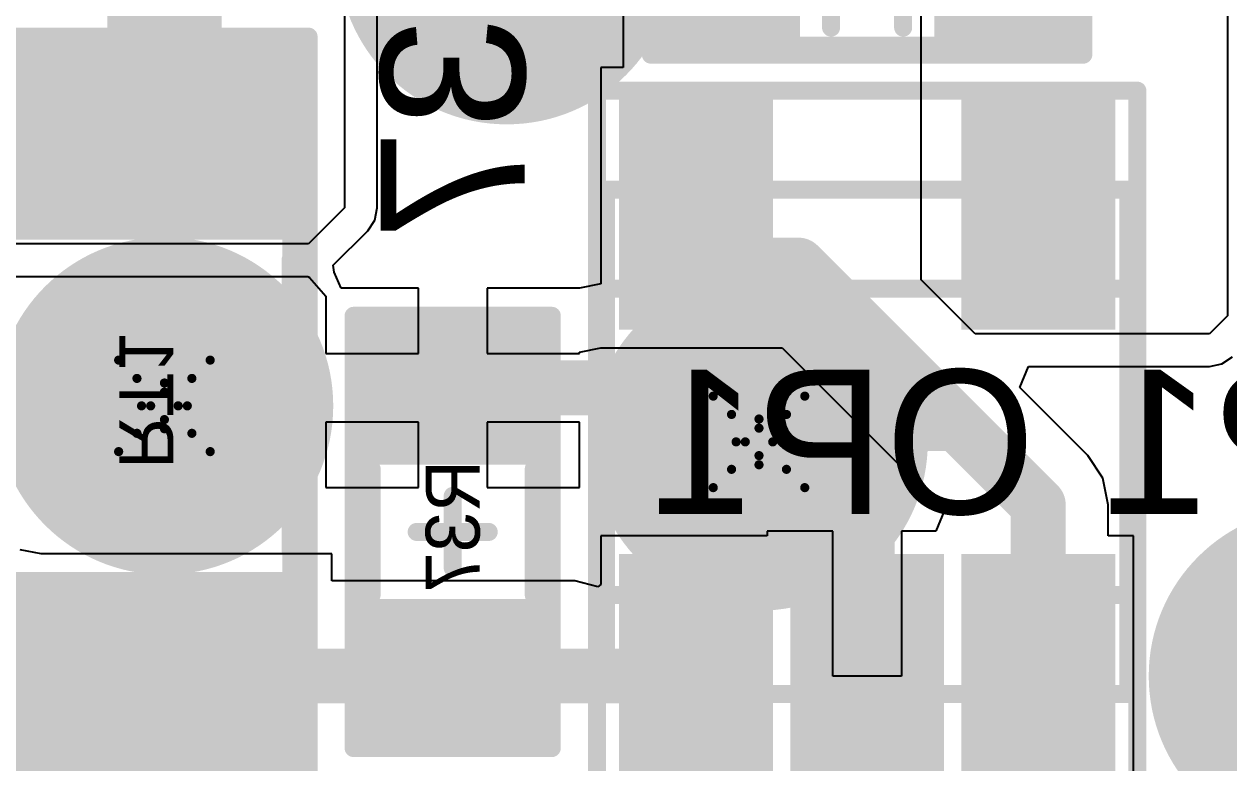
# Model space of a CAD drawing. Header units: millimetres. Extents: x -0.2 to 11.1, y -5.4 to 4.7.
# Drawn here: x 2.7804 to 3.0436, y 0.1542 to 0.3157 of the extents above; entities that cross this region are included whole.
import ezdxf

# ---------------------------------------------------------------- set-up
doc = ezdxf.new("R2010")
doc.units = ezdxf.units.MM
doc.header["$MEASUREMENT"] = 0
for name, color, linetype in [('BottomLayer', 5, 'Continuous'), ('BottomOverlay', 54, 'Continuous'), ('BottomPaste', 16, 'Continuous'), ('BottomSolder', 6, 'Continuous'), ('DrillDrawing', 1, 'Continuous'), ('InternalPlane1', 76, 'Continuous'), ('InternalPlane2', 16, 'Continuous'), ('Mechanical2', 216, 'Continuous'), ('Mechanical4', 56, 'Continuous'), ('Mechanical6', 56, 'Continuous'), ('TopLayer', 1, 'Continuous'), ('ViaHoleLayer', 16, 'Continuous')]:
    doc.layers.add(name, color=color, linetype=linetype)
doc.styles.add('Arial', font='arial.ttf', dxfattribs={"height": 0.2})

# ---------------------------------------------------------------- blocks, each defined once
blk = doc.blocks.new('R1206_B_16')
at = {"layer": 'BottomLayer'}
for points in [[(-0.04133855, 0.03149605), (-0.04133855, -0.03149605), (-0.07677165, -0.03149605), (-0.07677165, 0.03149605)], [(0.07677165, 0.03149605), (0.07677165, -0.03149605), (0.04133855, -0.03149605), (0.04133855, 0.03149605)]]:
    blk.add_hatch(color=5, dxfattribs=at).paths.add_polyline_path(points)
at = {"layer": 'BottomPaste'}
for points in [[(-0.03633855, 0.03649605), (-0.03633855, -0.03649605), (-0.08177165, -0.03649605), (-0.08177165, 0.03649605)], [(0.08177165, 0.03649605), (0.08177165, -0.03649605), (0.03633855, -0.03649605), (0.03633855, 0.03649605)]]:
    blk.add_hatch(color=16, dxfattribs=at).paths.add_polyline_path(points)
at = {"layer": 'BottomSolder'}
for points in [[(-0.03937005, 0.03346455), (-0.03937005, -0.03346455), (-0.07874015, -0.03346455), (-0.07874015, 0.03346455)], [(0.07874015, 0.03346455), (0.07874015, -0.03346455), (0.03937005, -0.03346455), (0.03937005, 0.03346455)]]:
    blk.add_hatch(color=6, dxfattribs=at).paths.add_polyline_path(points)
at = {"layer": 'BottomOverlay', "const_width": 0.003937}
for points in [[(-0.0314961, 0.0314961), (0.0318895, 0.0314961)], [(-0.0314961, -0.0314961), (0.0318895, -0.0314961)]]:
    blk.add_lwpolyline(points, dxfattribs=at)
at = {"layer": 'BottomOverlay', "const_width": 0.0019685}
for points in [[(-0.0324803, 0.0314961, 1), (-0.0305119, 0.0314961, 1)], [(0.0309053, 0.0314961, 1), (0.0328737, 0.0314961, 1)], [(-0.0324803, -0.0314961, 1), (-0.0305119, -0.0314961, 1)], [(0.0309053, -0.0314961, 1), (0.0328737, -0.0314961, 1)]]:
    blk.add_lwpolyline(points, format="xyb", close=True, dxfattribs=at)
at = {"layer": 'Mechanical2', "const_width": 0.003937}
for points in [[(-0.0629845, 0.0316854), (-0.0629845, -0.0317002)], [(-0.0629845, 0.0316854), (0.0629995, 0.0316854)], [(0.0629995, 0.0316854), (0.0629995, -0.0317002)], [(-0.0629845, -0.0317002), (0.0629995, -0.0317002)]]:
    blk.add_lwpolyline(points, dxfattribs=at)
at = {"layer": 'Mechanical2', "const_width": 0.0019685}
for points in [[(-0.0639687, 0.0316854, 1), (-0.0620003, 0.0316854, 1)], [(-0.0639687, 0.0316854, 1), (-0.0620003, 0.0316854, 1)], [(0.0620153, 0.0316854, 1), (0.0639837, 0.0316854, 1)], [(0.0620153, 0.0316854, 1), (0.0639837, 0.0316854, 1)], [(-0.0639687, -0.0317002, 1), (-0.0620003, -0.0317002, 1)], [(-0.0639687, -0.0317002, 1), (-0.0620003, -0.0317002, 1)], [(0.0620153, -0.0317002, 1), (0.0639837, -0.0317002, 1)], [(0.0620153, -0.0317002, 1), (0.0639837, -0.0317002, 1)]]:
    blk.add_lwpolyline(points, format="xyb", close=True, dxfattribs=at)
at = {"layer": 'Mechanical4', "const_width": 0.003937}
for points in [[(-0.0807087, 0.0354331), (0.0807087, 0.0354331)], [(-0.0807087, 0.0354331), (-0.0807087, -0.0354331)], [(0.0807087, 0.0354331), (0.0807087, -0.0354331)], [(0, 0.019685), (0, -0.019685)], [(-0.019685, 0), (0.019685, 0)], [(-0.0807087, -0.0354331), (0.0807087, -0.0354331)]]:
    blk.add_lwpolyline(points, dxfattribs=at)
at = {"layer": 'Mechanical4', "const_width": 0.0019685}
for points in [[(-0.0816929, 0.0354331, 1), (-0.0797245, 0.0354331, 1)], [(-0.0816929, 0.0354331, 1), (-0.0797245, 0.0354331, 1)], [(0.0797245, 0.0354331, 1), (0.0816929, 0.0354331, 1)], [(0.0797245, 0.0354331, 1), (0.0816929, 0.0354331, 1)], [(-0.0009842, 0.019685, 1), (0.0009842, 0.019685, 1)], [(-0.0206692, 0, 1), (-0.0187008, 0, 1)], [(0.0187008, 0, 1), (0.0206692, 0, 1)], [(-0.0009842, -0.019685, 1), (0.0009842, -0.019685, 1)], [(-0.0816929, -0.0354331, 1), (-0.0797245, -0.0354331, 1)], [(-0.0816929, -0.0354331, 1), (-0.0797245, -0.0354331, 1)], [(0.0797245, -0.0354331, 1), (0.0816929, -0.0354331, 1)], [(0.0797245, -0.0354331, 1), (0.0816929, -0.0354331, 1)]]:
    blk.add_lwpolyline(points, format="xyb", close=True, dxfattribs=at)
at = {"layer": 'Mechanical6', "const_width": 0.003937}
for points in [[(-0.0807087, 0.0354331), (-0.0807087, -0.0354331)], [(-0.0807087, 0.0354331), (0.0807087, 0.0354331)], [(0.0807087, 0.0354331), (0.0807087, -0.0354331)], [(-0.0807087, -0.0354331), (0.0807087, -0.0354331)]]:
    blk.add_lwpolyline(points, dxfattribs=at)
at = {"layer": 'Mechanical6', "const_width": 0.0019685}
for points in [[(-0.0816929, 0.0354331, 1), (-0.0797245, 0.0354331, 1)], [(-0.0816929, 0.0354331, 1), (-0.0797245, 0.0354331, 1)], [(0.0797245, 0.0354331, 1), (0.0816929, 0.0354331, 1)], [(0.0797245, 0.0354331, 1), (0.0816929, 0.0354331, 1)], [(-0.0816929, -0.0354331, 1), (-0.0797245, -0.0354331, 1)], [(-0.0816929, -0.0354331, 1), (-0.0797245, -0.0354331, 1)], [(0.0797245, -0.0354331, 1), (0.0816929, -0.0354331, 1)], [(0.0797245, -0.0354331, 1), (0.0816929, -0.0354331, 1)]]:
    blk.add_lwpolyline(points, format="xyb", close=True, dxfattribs=at)
at = {"layer": 'Mechanical6', "text_generation_flag": 2}
blk.add_text('RT1', height=0.011811, rotation=180, dxfattribs=at).set_placement((-0.0137749, 0.0059037))
blk = doc.blocks.new('R0603_B_19')
at = {"layer": 'BottomLayer'}
for points in [[(-0.0196889, -0.01771655), (-0.0433109, -0.01771655), (-0.0433109, 0.01771655), (-0.0196889, 0.01771655)], [(0.0196891, 0.01771655), (0.0433111, 0.01771655), (0.0433111, -0.01771655), (0.0196891, -0.01771655)]]:
    blk.add_hatch(color=5, dxfattribs=at).paths.add_polyline_path(points)
at = {"layer": 'BottomPaste'}
for points in [[(-0.0146889, -0.02271655), (-0.0483109, -0.02271655), (-0.0483109, 0.02271655), (-0.0146889, 0.02271655)], [(0.0146891, 0.02271655), (0.0483111, 0.02271655), (0.0483111, -0.02271655), (0.0146891, -0.02271655)]]:
    blk.add_hatch(color=16, dxfattribs=at).paths.add_polyline_path(points)
at = {"layer": 'BottomSolder'}
for points in [[(-0.0177204, -0.01968505), (-0.0452794, -0.01968505), (-0.0452794, 0.01968505), (-0.0177204, 0.01968505)], [(0.0177206, 0.01968505), (0.0452796, 0.01968505), (0.0452796, -0.01968505), (0.0177206, -0.01968505)]]:
    blk.add_hatch(color=6, dxfattribs=at).paths.add_polyline_path(points)
at = {"layer": 'BottomOverlay', "const_width": 0.003937}
for points in [[(0.0137795, 0.0177165), (-0.0137795, 0.0177165)], [(0.0137795, -0.0177165), (-0.0137795, -0.0177165)]]:
    blk.add_lwpolyline(points, dxfattribs=at)
at = {"layer": 'BottomOverlay', "const_width": 0.0019685}
for points in [[(-0.0147637, 0.0177165, 1), (-0.0127953, 0.0177165, 1)], [(0.0127953, 0.0177165, 1), (0.0147637, 0.0177165, 1)], [(-0.0147637, -0.0177165, 1), (-0.0127953, -0.0177165, 1)], [(0.0127953, -0.0177165, 1), (0.0147637, -0.0177165, 1)]]:
    blk.add_lwpolyline(points, format="xyb", close=True, dxfattribs=at)
at = {"layer": 'Mechanical2', "const_width": 0.003937}
for points in [[(0.0389172, 0.019685), (-0.0389172, 0.019685)], [(-0.0389172, -0.0188754), (-0.0389172, 0.019685)], [(0.0389172, -0.0188754), (0.0389172, 0.019685)], [(0.0389172, -0.0188754), (-0.0389172, -0.0188754)]]:
    blk.add_lwpolyline(points, dxfattribs=at)
at = {"layer": 'Mechanical2', "const_width": 0.0019685}
for points in [[(-0.0399014, 0.019685, 1), (-0.037933, 0.019685, 1)], [(-0.0399014, 0.019685, 1), (-0.037933, 0.019685, 1)], [(0.037933, 0.019685, 1), (0.0399014, 0.019685, 1)], [(0.037933, 0.019685, 1), (0.0399014, 0.019685, 1)], [(-0.0399014, -0.0188754, 1), (-0.037933, -0.0188754, 1)], [(-0.0399014, -0.0188754, 1), (-0.037933, -0.0188754, 1)], [(0.037933, -0.0188754, 1), (0.0399014, -0.0188754, 1)], [(0.037933, -0.0188754, 1), (0.0399014, -0.0188754, 1)]]:
    blk.add_lwpolyline(points, format="xyb", close=True, dxfattribs=at)
at = {"layer": 'Mechanical4', "const_width": 0.003937}
for points in [[(-0.0472441, -0.0216535), (-0.0472441, 0.0216535)], [(0.0472441, 0.0216535), (-0.0472441, 0.0216535)], [(0.0472441, -0.0216535), (0.0472441, 0.0216535)], [(0, -0.007874), (0, 0.007874)], [(0.007874, 0), (-0.007874, 0)], [(0.0472441, -0.0216535), (-0.0472441, -0.0216535)]]:
    blk.add_lwpolyline(points, dxfattribs=at)
at = {"layer": 'Mechanical4', "const_width": 0.0019685}
for points in [[(-0.0482283, 0.0216535, 1), (-0.0462599, 0.0216535, 1)], [(-0.0482283, 0.0216535, 1), (-0.0462599, 0.0216535, 1)], [(0.0462599, 0.0216535, 1), (0.0482283, 0.0216535, 1)], [(0.0462599, 0.0216535, 1), (0.0482283, 0.0216535, 1)], [(-0.0009842, 0.007874, 1), (0.0009842, 0.007874, 1)], [(-0.0088582, 0, 1), (-0.0068898, 0, 1)], [(0.0068898, 0, 1), (0.0088582, 0, 1)], [(-0.0009842, -0.007874, 1), (0.0009842, -0.007874, 1)], [(-0.0482283, -0.0216535, 1), (-0.0462599, -0.0216535, 1)], [(-0.0482283, -0.0216535, 1), (-0.0462599, -0.0216535, 1)], [(0.0462599, -0.0216535, 1), (0.0482283, -0.0216535, 1)], [(0.0462599, -0.0216535, 1), (0.0482283, -0.0216535, 1)]]:
    blk.add_lwpolyline(points, format="xyb", close=True, dxfattribs=at)
at = {"layer": 'Mechanical6', "const_width": 0.003937}
for points in [[(-0.0472441, -0.0216535), (-0.0472441, 0.0216535)], [(0.0472441, 0.0216535), (-0.0472441, 0.0216535)], [(0.0472441, -0.0216535), (0.0472441, 0.0216535)], [(0.0472441, -0.0216535), (-0.0472441, -0.0216535)]]:
    blk.add_lwpolyline(points, dxfattribs=at)
at = {"layer": 'Mechanical6', "const_width": 0.0019685}
for points in [[(-0.0482283, 0.0216535, 1), (-0.0462599, 0.0216535, 1)], [(-0.0482283, 0.0216535, 1), (-0.0462599, 0.0216535, 1)], [(0.0462599, 0.0216535, 1), (0.0482283, 0.0216535, 1)], [(0.0462599, 0.0216535, 1), (0.0482283, 0.0216535, 1)], [(-0.0482283, -0.0216535, 1), (-0.0462599, -0.0216535, 1)], [(-0.0482283, -0.0216535, 1), (-0.0462599, -0.0216535, 1)], [(0.0462599, -0.0216535, 1), (0.0482283, -0.0216535, 1)], [(0.0462599, -0.0216535, 1), (0.0482283, -0.0216535, 1)]]:
    blk.add_lwpolyline(points, format="xyb", close=True, dxfattribs=at)
at = {"layer": 'Mechanical6', "text_generation_flag": 2}
blk.add_text('R37', height=0.011811, rotation=-180, dxfattribs=at).set_placement((-0.0157429, 0.0059033))
blk = doc.blocks.new('SOT23_5_B_61')
at = {"layer": 'BottomLayer'}
for points in [[(-0.0492125, 0.07283465), (-0.0255905, 0.07283465), (-0.0255905, 0.02952755), (-0.0492125, 0.02952755)], [(-0.0118109, 0.07283465), (0.0118111, 0.07283465), (0.0118111, 0.02952755), (-0.0118109, 0.02952755)], [(0.0255906, 0.07283465), (0.0492126, 0.07283465), (0.0492126, 0.02952755), (0.0255906, 0.02952755)], [(-0.0492125, -0.02952755), (-0.0255905, -0.02952755), (-0.0255905, -0.07283465), (-0.0492125, -0.07283465)], [(0.0255906, -0.02952755), (0.0492126, -0.02952755), (0.0492126, -0.07283465), (0.0255906, -0.07283465)]]:
    blk.add_hatch(color=5, dxfattribs=at).paths.add_polyline_path(points)
at = {"layer": 'BottomPaste'}
for points in [[(-0.0542125, 0.07783465), (-0.0205905, 0.07783465), (-0.0205905, 0.02452755), (-0.0542125, 0.02452755)], [(-0.0168109, 0.07783465), (0.0168111, 0.07783465), (0.0168111, 0.02452755), (-0.0168109, 0.02452755)], [(0.0205906, 0.07783465), (0.0542126, 0.07783465), (0.0542126, 0.02452755), (0.0205906, 0.02452755)], [(-0.0542125, -0.02452755), (-0.0205905, -0.02452755), (-0.0205905, -0.07783465), (-0.0542125, -0.07783465)], [(0.0205906, -0.02452755), (0.0542126, -0.02452755), (0.0542126, -0.07783465), (0.0205906, -0.07783465)]]:
    blk.add_hatch(color=16, dxfattribs=at).paths.add_polyline_path(points)
at = {"layer": 'BottomSolder'}
for points in [[(-0.051181, 0.07480315), (-0.023622, 0.07480315), (-0.023622, 0.02755905), (-0.051181, 0.02755905)], [(-0.0137794, 0.07480315), (0.0137796, 0.07480315), (0.0137796, 0.02755905), (-0.0137794, 0.02755905)], [(0.0236221, 0.07480315), (0.0511811, 0.07480315), (0.0511811, 0.02755905), (0.0236221, 0.02755905)], [(-0.051181, -0.02755905), (-0.023622, -0.02755905), (-0.023622, -0.07480315), (-0.051181, -0.07480315)], [(0.0236221, -0.02755905), (0.0511811, -0.02755905), (0.0511811, -0.07480315), (0.0236221, -0.07480315)]]:
    blk.add_hatch(color=6, dxfattribs=at).paths.add_polyline_path(points)
at = {"layer": 'BottomOverlay', "const_width": 0.003937}
for points in [[(-0.0590551, 0.0334646), (-0.0590551, -0.0334646)], [(-0.0531496, 0.0334646), (-0.0590551, 0.0334646)], [(0.0590551, 0.0334646), (0.0531496, 0.0334646)], [(0.0590551, 0.0334646), (0.0590551, -0.0334646)], [(-0.0531496, -0.0334646), (-0.0590551, -0.0334646)], [(0.0216535, -0.0334646), (-0.0216535, -0.0334646)], [(0.0590551, -0.0334646), (0.0531496, -0.0334646)]]:
    blk.add_lwpolyline(points, dxfattribs=at)
at = {"layer": 'BottomOverlay', "const_width": 0.0019685}
for points in [[(-0.0600393, 0.0334646, 1), (-0.0580709, 0.0334646, 1)], [(-0.0600393, 0.0334646, 1), (-0.0580709, 0.0334646, 1)], [(-0.0541338, 0.0334646, 1), (-0.0521654, 0.0334646, 1)], [(0.0521654, 0.0334646, 1), (0.0541338, 0.0334646, 1)], [(0.0580709, 0.0334646, 1), (0.0600393, 0.0334646, 1)], [(0.0580709, 0.0334646, 1), (0.0600393, 0.0334646, 1)], [(-0.0600393, -0.0334646, 1), (-0.0580709, -0.0334646, 1)], [(-0.0600393, -0.0334646, 1), (-0.0580709, -0.0334646, 1)], [(-0.0541338, -0.0334646, 1), (-0.0521654, -0.0334646, 1)], [(-0.0226377, -0.0334646, 1), (-0.0206693, -0.0334646, 1)], [(0.0206693, -0.0334646, 1), (0.0226377, -0.0334646, 1)], [(0.0521654, -0.0334646, 1), (0.0541338, -0.0334646, 1)], [(0.0580709, -0.0334646, 1), (0.0600393, -0.0334646, 1)], [(0.0580709, -0.0334646, 1), (0.0600393, -0.0334646, 1)]]:
    blk.add_lwpolyline(points, format="xyb", close=True, dxfattribs=at)
at = {"layer": 'Mechanical2', "const_width": 0.003937}
for points in [[(0.0570866, 0.0551181), (-0.0570866, 0.0551181)], [(-0.0570866, 0.0551181), (-0.0570866, -0.0551181)], [(0.0570866, 0.0551181), (0.0570866, -0.0551181)], [(0.0570866, -0.0551181), (-0.0570866, -0.0551181)]]:
    blk.add_lwpolyline(points, dxfattribs=at)
at = {"layer": 'Mechanical2', "const_width": 0.0019685}
for points in [[(-0.0580708, 0.0551181, 1), (-0.0561024, 0.0551181, 1)], [(-0.0580708, 0.0551181, 1), (-0.0561024, 0.0551181, 1)], [(0.0561024, 0.0551181, 1), (0.0580708, 0.0551181, 1)], [(0.0561024, 0.0551181, 1), (0.0580708, 0.0551181, 1)], [(-0.0580708, -0.0551181, 1), (-0.0561024, -0.0551181, 1)], [(-0.0580708, -0.0551181, 1), (-0.0561024, -0.0551181, 1)], [(0.0561024, -0.0551181, 1), (0.0580708, -0.0551181, 1)], [(0.0561024, -0.0551181, 1), (0.0580708, -0.0551181, 1)]]:
    blk.add_lwpolyline(points, format="xyb", close=True, dxfattribs=at)
at = {"layer": 'Mechanical4', "const_width": 0.003937}
for points in [[(-0.0590551, 0.0767717), (-0.0590551, -0.0767717)], [(0.0590551, 0.0767717), (-0.0590551, 0.0767717)], [(0.0590551, 0.0767717), (0.0590551, -0.0767717)], [(0, 0.019685), (0, -0.019685)], [(0.019685, 0), (-0.019685, 0)], [(0.0590551, -0.0767717), (-0.0590551, -0.0767717)]]:
    blk.add_lwpolyline(points, dxfattribs=at)
at = {"layer": 'Mechanical4', "const_width": 0.0019685}
for points in [[(-0.0600393, 0.0767717, 1), (-0.0580709, 0.0767717, 1)], [(-0.0600393, 0.0767717, 1), (-0.0580709, 0.0767717, 1)], [(0.0580709, 0.0767717, 1), (0.0600393, 0.0767717, 1)], [(0.0580709, 0.0767717, 1), (0.0600393, 0.0767717, 1)], [(-0.0009842, 0.019685, 1), (0.0009842, 0.019685, 1)], [(-0.0206692, 0, 1), (-0.0187008, 0, 1)], [(0.0187008, 0, 1), (0.0206692, 0, 1)], [(-0.0009842, -0.019685, 1), (0.0009842, -0.019685, 1)], [(-0.0600393, -0.0767717, 1), (-0.0580709, -0.0767717, 1)], [(-0.0600393, -0.0767717, 1), (-0.0580709, -0.0767717, 1)], [(0.0580709, -0.0767717, 1), (0.0600393, -0.0767717, 1)], [(0.0580709, -0.0767717, 1), (0.0600393, -0.0767717, 1)]]:
    blk.add_lwpolyline(points, format="xyb", close=True, dxfattribs=at)
at = {"layer": 'Mechanical6', "const_width": 0.003937}
for points in [[(-0.0590551, 0.0767717), (-0.0590551, -0.0767717)], [(0.0590551, 0.0767717), (-0.0590551, 0.0767717)], [(0.0590551, 0.0767717), (0.0590551, -0.0767717)], [(0.0590551, -0.0767717), (-0.0590551, -0.0767717)]]:
    blk.add_lwpolyline(points, dxfattribs=at)
at = {"layer": 'Mechanical6', "const_width": 0.0019685}
for points in [[(-0.0600393, 0.0767717, 1), (-0.0580709, 0.0767717, 1)], [(-0.0600393, 0.0767717, 1), (-0.0580709, 0.0767717, 1)], [(0.0580709, 0.0767717, 1), (0.0600393, 0.0767717, 1)], [(0.0580709, 0.0767717, 1), (0.0600393, 0.0767717, 1)], [(-0.0600393, -0.0767717, 1), (-0.0580709, -0.0767717, 1)], [(-0.0600393, -0.0767717, 1), (-0.0580709, -0.0767717, 1)], [(0.0580709, -0.0767717, 1), (0.0600393, -0.0767717, 1)], [(0.0580709, -0.0767717, 1), (0.0600393, -0.0767717, 1)]]:
    blk.add_lwpolyline(points, format="xyb", close=True, dxfattribs=at)
at = {"layer": 'Mechanical6', "text_generation_flag": 2}
blk.add_text('OP1', height=0.0314961, rotation=180, dxfattribs=at).set_placement((-0.0367335, 0.0157429))
blk = doc.blocks.new('C0603_CER_B_86')
at = {"layer": 'BottomLayer'}
for points in [[(-0.0196889, -0.01771655), (-0.0433109, -0.01771655), (-0.0433109, 0.01771655), (-0.0196889, 0.01771655)], [(0.0196891, 0.01771655), (0.0433111, 0.01771655), (0.0433111, -0.01771655), (0.0196891, -0.01771655)]]:
    blk.add_hatch(color=5, dxfattribs=at).paths.add_polyline_path(points)
at = {"layer": 'BottomPaste'}
for points in [[(-0.0146889, -0.02271655), (-0.0483109, -0.02271655), (-0.0483109, 0.02271655), (-0.0146889, 0.02271655)], [(0.0146891, 0.02271655), (0.0483111, 0.02271655), (0.0483111, -0.02271655), (0.0146891, -0.02271655)]]:
    blk.add_hatch(color=16, dxfattribs=at).paths.add_polyline_path(points)
at = {"layer": 'BottomSolder'}
for points in [[(-0.0177204, -0.01968505), (-0.0452794, -0.01968505), (-0.0452794, 0.01968505), (-0.0177204, 0.01968505)], [(0.0177206, 0.01968505), (0.0452796, 0.01968505), (0.0452796, -0.01968505), (0.0177206, -0.01968505)]]:
    blk.add_hatch(color=6, dxfattribs=at).paths.add_polyline_path(points)
at = {"layer": 'BottomOverlay', "const_width": 0.003937}
for points in [[(-0.007874, 0.015748), (-0.007874, -0.015748)], [(0.007874, 0.015748), (0.007874, -0.015748)]]:
    blk.add_lwpolyline(points, dxfattribs=at)
at = {"layer": 'BottomOverlay', "const_width": 0.0019685}
for points in [[(-0.0088582, 0.015748, 1), (-0.0068898, 0.015748, 1)], [(0.0068898, 0.015748, 1), (0.0088582, 0.015748, 1)], [(-0.0088582, -0.015748, 1), (-0.0068898, -0.015748, 1)], [(0.0068898, -0.015748, 1), (0.0088582, -0.015748, 1)]]:
    blk.add_lwpolyline(points, format="xyb", close=True, dxfattribs=at)
at = {"layer": 'Mechanical2', "const_width": 0.003937}
for points in [[(0.0433071, 0.019685), (-0.0412416, 0.019685)], [(-0.0412416, 0.019685), (-0.0412416, -0.0188754)], [(0.0433071, 0.019685), (0.0433071, -0.0188754)], [(0.0433071, -0.0188754), (-0.0412416, -0.0188754)]]:
    blk.add_lwpolyline(points, dxfattribs=at)
at = {"layer": 'Mechanical2', "const_width": 0.0019685}
for points in [[(-0.0422258, 0.019685, 1), (-0.0402574, 0.019685, 1)], [(-0.0422258, 0.019685, 1), (-0.0402574, 0.019685, 1)], [(0.0423229, 0.019685, 1), (0.0442913, 0.019685, 1)], [(0.0423229, 0.019685, 1), (0.0442913, 0.019685, 1)], [(-0.0422258, -0.0188754, 1), (-0.0402574, -0.0188754, 1)], [(-0.0422258, -0.0188754, 1), (-0.0402574, -0.0188754, 1)], [(0.0423229, -0.0188754, 1), (0.0442913, -0.0188754, 1)], [(0.0423229, -0.0188754, 1), (0.0442913, -0.0188754, 1)]]:
    blk.add_lwpolyline(points, format="xyb", close=True, dxfattribs=at)
at = {"layer": 'Mechanical4', "const_width": 0.003937}
for points in [[(-0.0472441, 0.0216535), (-0.0472441, -0.0216535)], [(0.0472441, 0.0216535), (-0.0472441, 0.0216535)], [(0.0472441, 0.0216535), (0.0472441, -0.0216535)], [(0, 0.007874), (0, -0.007874)], [(0.007874, 0), (-0.007874, 0)], [(0.0472441, -0.0216535), (-0.0472441, -0.0216535)]]:
    blk.add_lwpolyline(points, dxfattribs=at)
at = {"layer": 'Mechanical4', "const_width": 0.0019685}
for points in [[(-0.0482283, 0.0216535, 1), (-0.0462599, 0.0216535, 1)], [(-0.0482283, 0.0216535, 1), (-0.0462599, 0.0216535, 1)], [(0.0462599, 0.0216535, 1), (0.0482283, 0.0216535, 1)], [(0.0462599, 0.0216535, 1), (0.0482283, 0.0216535, 1)], [(-0.0009842, 0.007874, 1), (0.0009842, 0.007874, 1)], [(-0.0088582, 0, 1), (-0.0068898, 0, 1)], [(0.0068898, 0, 1), (0.0088582, 0, 1)], [(-0.0009842, -0.007874, 1), (0.0009842, -0.007874, 1)], [(-0.0482283, -0.0216535, 1), (-0.0462599, -0.0216535, 1)], [(-0.0482283, -0.0216535, 1), (-0.0462599, -0.0216535, 1)], [(0.0462599, -0.0216535, 1), (0.0482283, -0.0216535, 1)], [(0.0462599, -0.0216535, 1), (0.0482283, -0.0216535, 1)]]:
    blk.add_lwpolyline(points, format="xyb", close=True, dxfattribs=at)
at = {"layer": 'Mechanical6', "const_width": 0.003937}
for points in [[(-0.0472441, 0.0216535), (-0.0472441, -0.0216535)], [(0.0472441, 0.0216535), (-0.0472441, 0.0216535)], [(0.0472441, 0.0216535), (0.0472441, -0.0216535)], [(0.0472441, -0.0216535), (-0.0472441, -0.0216535)]]:
    blk.add_lwpolyline(points, dxfattribs=at)
at = {"layer": 'Mechanical6', "const_width": 0.0019685}
for points in [[(-0.0482283, 0.0216535, 1), (-0.0462599, 0.0216535, 1)], [(-0.0482283, 0.0216535, 1), (-0.0462599, 0.0216535, 1)], [(0.0462599, 0.0216535, 1), (0.0482283, 0.0216535, 1)], [(0.0462599, 0.0216535, 1), (0.0482283, 0.0216535, 1)], [(-0.0482283, -0.0216535, 1), (-0.0462599, -0.0216535, 1)], [(-0.0482283, -0.0216535, 1), (-0.0462599, -0.0216535, 1)], [(0.0462599, -0.0216535, 1), (0.0482283, -0.0216535, 1)], [(0.0462599, -0.0216535, 1), (0.0482283, -0.0216535, 1)]]:
    blk.add_lwpolyline(points, format="xyb", close=True, dxfattribs=at)
at = {"layer": 'Mechanical6', "text_generation_flag": 2}
blk.add_text('C42', height=0.011811, rotation=180, dxfattribs=at).set_placement((-0.0157429, 0.0059035))

msp = doc.modelspace()

# ---------------------------------------------------------------- hatches: boundary and pattern name
at = {"layer": 'BottomLayer'}
h = msp.add_hatch(color=5, dxfattribs=at)
edge = h.paths.add_edge_path()
edge.add_arc((2.8110236, 0.2322835), 0.011811, 0, 360)
h = msp.add_hatch(color=5, dxfattribs=at)
edge = h.paths.add_edge_path()
edge.add_arc((2.9409449, 0.2244094), 0.011811, 0, 360)
at = {"layer": 'InternalPlane2'}
h = msp.add_hatch(color=16, dxfattribs=at)
edge = h.paths.add_edge_path()
edge.add_arc((2.8858268, 0.3307087), 0.0368897, 0, 360)
h = msp.add_hatch(color=16, dxfattribs=at)
edge = h.paths.add_edge_path()
edge.add_arc((2.8110236, 0.2322835), 0.0368897, 0, 360)
h = msp.add_hatch(color=16, dxfattribs=at)
edge = h.paths.add_edge_path()
edge.add_arc((2.9409449, 0.2244094), 0.0368897, 0, 360)
h = msp.add_hatch(color=16, dxfattribs=at)
edge = h.paths.add_edge_path()
edge.add_arc((3.0629921, 0.1732283), 0.0368897, 0, 360)
at = {"layer": 'TopLayer'}
h = msp.add_hatch(color=1, dxfattribs=at)
edge = h.paths.add_edge_path()
edge.add_arc((2.8110236, 0.2322835), 0.011811, 0, 360)
h = msp.add_hatch(color=1, dxfattribs=at)
edge = h.paths.add_edge_path()
edge.add_arc((2.9409449, 0.2244094), 0.011811, 0, 360)
at = {"layer": 'ViaHoleLayer'}
h = msp.add_hatch(color=16, dxfattribs=at)
edge = h.paths.add_edge_path()
edge.add_arc((2.8110236, 0.2322835), 0.0068897, 0, 360)
h = msp.add_hatch(color=16, dxfattribs=at)
edge = h.paths.add_edge_path()
edge.add_arc((2.9409449, 0.2244094), 0.0068897, 0, 360)

# ---------------------------------------------------------------- linework, layer by layer
at = {"layer": 'BottomLayer'}
for p, q in [((3.0433071, 0.3976378), (3.0433071, 0.2519685)), ((2.976378, 0.2598425), (2.976378, 0.3543306)), ((2.8503937, 0.3425196), (2.8503937, 0.2755904)), ((2.8575308, 0.2755904), (2.8575308, 0.3395633)), ((2.911256, 0.3232088), (2.911256, 0.3062441)), ((2.911256, 0.3062441), (2.9063545, 0.3062441)), ((2.9063545, 0.3062441), (2.9063545, 0.2589479)), ((2.8503937, 0.2755904), (2.8425197, 0.2677165)), ((2.8569875, 0.2728591), (2.8575308, 0.2755904)), ((2.8554404, 0.2705437), (2.8569875, 0.2728591)), ((2.8479321, 0.2630355), (2.8554404, 0.2705437)), ((2.8425197, 0.2677165), (2.7716535, 0.2677165)), ((2.848092, 0.2614898), (2.8479321, 0.2630355)), ((2.8496305, 0.2580355), (2.848092, 0.2614898)), ((2.7716536, 0.2605794), (2.8423531, 0.2605794)), ((2.8423531, 0.2605794), (2.8427361, 0.2603325)), ((2.8427361, 0.2603325), (2.8462994, 0.2562675)), ((2.866516, 0.2580355), (2.8496305, 0.2580355)), ((2.866516, 0.2437244), (2.866516, 0.2580355)), ((2.9013544, 0.2580355), (2.881516, 0.2580355)), ((2.881516, 0.2580355), (2.881516, 0.2437244)), ((2.9017324, 0.2580356), (2.9013544, 0.2580355)), ((2.9063545, 0.2589479), (2.9017324, 0.2580356)), ((2.988189, 0.2480315), (2.976378, 0.2598425)), ((2.8462994, 0.2562675), (2.8462994, 0.2437244)), ((3.0433071, 0.2519685), (3.0393701, 0.2480315)), ((3.0393701, 0.2480315), (2.988189, 0.2480315)), ((2.9017324, 0.2440247), (2.9063545, 0.244937)), ((2.9063545, 0.244937), (2.9067325, 0.2449371)), ((2.9067325, 0.2449371), (2.9460325, 0.2449371)), ((2.9460325, 0.2449371), (2.9814683, 0.2095013)), ((2.8462994, 0.2437244), (2.866516, 0.2437244)), ((2.881516, 0.2437244), (2.9017324, 0.2437244)), ((2.9017324, 0.2437244), (2.9017324, 0.2440247)), ((3.0421013, 0.2414377), (3.0444168, 0.2429848)), ((2.9979522, 0.236275), (2.9998657, 0.2408944)), ((2.9998657, 0.2408944), (3.0393701, 0.2408944)), ((3.0393701, 0.2408944), (3.0421013, 0.2414377)), ((3.012783, 0.2214442), (2.9979522, 0.236275)), ((2.866516, 0.2287244), (2.8462994, 0.2287244)), ((2.8462994, 0.2287244), (2.8462994, 0.2144135)), ((2.866516, 0.2144135), (2.866516, 0.2287244)), ((2.9017324, 0.2287244), (2.881516, 0.2287244)), ((2.881516, 0.2287244), (2.881516, 0.2144135)), ((2.9017324, 0.2144135), (2.9017324, 0.2287244)), ((3.0160983, 0.2164825), (3.012783, 0.2214442)), ((3.0172625, 0.2106298), (3.0160983, 0.2164825)), ((2.8462994, 0.2144135), (2.866516, 0.2144135)), ((2.881516, 0.2144135), (2.9017324, 0.2144135)), ((3.0172625, 0.2038819), (3.0172625, 0.2106298)), ((2.9814683, 0.2095013), (2.9795548, 0.2048819)), ((2.942756, 0.2038819), (2.9063545, 0.2038819)), ((2.9063545, 0.2038819), (2.9063545, 0.193253)), ((2.9570674, 0.2048819), (2.942756, 0.2048819)), ((2.942756, 0.2048819), (2.942756, 0.2038819)), ((2.9570674, 0.1732284), (2.9570674, 0.2048819)), ((2.9795548, 0.2048819), (2.9720674, 0.2048819)), ((2.9720674, 0.2048819), (2.9720674, 0.1732284)), ((3.0227796, 0.2038819), (3.0172625, 0.2038819)), ((3.0227796, 0.1447707), (3.0227796, 0.2038819)), ((2.7840697, 0.1999451), (2.7795277, 0.2007876)), ((2.8475828, 0.1999451), (2.7840697, 0.1999451)), ((2.8475828, 0.1940355), (2.8475828, 0.1999451)), ((2.9007323, 0.1940355), (2.8475828, 0.1940355)), ((2.9057324, 0.1927222), (2.9007323, 0.1940356)), ((2.9007323, 0.1940356), (2.9007323, 0.1940355)), ((2.9063545, 0.193253), (2.9057324, 0.1927222)), ((2.9720674, 0.1732284), (2.9570674, 0.1732284))]:
    msp.add_line(p, q, dxfattribs=at)
for points, const_width in [([(2.8110236, 0.2952756), (2.8110236, 0.5708661)], 0.025), ([(2.8070868, 0.2913388), (2.8110236, 0.2952756)], 0.025), ([(2.9271655, 0.2688626), (2.9271655, 0.2755906)], 0.012), ([(2.9271655, 0.2688626), (2.9329765, 0.2630516)], 0.012), ([(2.9329765, 0.2630516), (2.9495468, 0.2630516)], 0.012), ([(2.9495468, 0.2630516), (3.0019686, 0.2106298)], 0.012), ([(2.8740159, 0.2362245), (2.9332244, 0.2362245)], 0.012), ([(2.9332244, 0.2362245), (2.964567, 0.2048819)], 0.012), ([(3.0019686, 0.1240201), (3.0019686, 0.2106298)], 0.012), ([(2.964567, 0.1732284), (2.964567, 0.2048819)], 0.012), ([(2.8070868, 0.1732286), (2.8740118, 0.1732286)], 0.012), ([(2.8740159, 0.1732245), (2.9053506, 0.1732245)], 0.012), ([(2.9053506, 0.1732245), (2.9053545, 0.1732284)], 0.012), ([(2.9053545, 0.1732284), (2.9271655, 0.1732284)], 0.012)]:
    msp.add_lwpolyline(points, dxfattribs=dict(at, const_width=const_width))
for points, const_width in [([(2.8047736, 0.2952756, 1), (2.8172736, 0.2952756, 1)], 0.0125), ([(2.8047736, 0.2952756, 1), (2.8172736, 0.2952756, 1)], 0.0125), ([(2.8008368, 0.2913388, 1), (2.8133368, 0.2913388, 1)], 0.0125), ([(2.9241655, 0.2755906, 1), (2.9301655, 0.2755906, 1)], 0.006), ([(2.9241655, 0.2688626, 1), (2.9301655, 0.2688626, 1)], 0.006), ([(2.9241655, 0.2688626, 1), (2.9301655, 0.2688626, 1)], 0.006), ([(2.9299765, 0.2630516, 1), (2.9359765, 0.2630516, 1)], 0.006), ([(2.9299765, 0.2630516, 1), (2.9359765, 0.2630516, 1)], 0.006), ([(2.9465468, 0.2630516, 1), (2.9525468, 0.2630516, 1)], 0.006), ([(2.9465468, 0.2630516, 1), (2.9525468, 0.2630516, 1)], 0.006), ([(2.8710159, 0.2362245, 1), (2.8770159, 0.2362245, 1)], 0.006), ([(2.9302244, 0.2362245, 1), (2.9362244, 0.2362245, 1)], 0.006), ([(2.9302244, 0.2362245, 1), (2.9362244, 0.2362245, 1)], 0.006), ([(2.9989686, 0.2106298, 1), (3.0049686, 0.2106298, 1)], 0.006), ([(2.9989686, 0.2106298, 1), (3.0049686, 0.2106298, 1)], 0.006), ([(2.961567, 0.2048819, 1), (2.967567, 0.2048819, 1)], 0.006), ([(2.961567, 0.2048819, 1), (2.967567, 0.2048819, 1)], 0.006), ([(2.8040868, 0.1732286, 1), (2.8100868, 0.1732286, 1)], 0.006), ([(2.8710118, 0.1732286, 1), (2.8770118, 0.1732286, 1)], 0.006), ([(2.8710159, 0.1732245, 1), (2.8770159, 0.1732245, 1)], 0.006), ([(2.9023506, 0.1732245, 1), (2.9083506, 0.1732245, 1)], 0.006), ([(2.9023506, 0.1732245, 1), (2.9083506, 0.1732245, 1)], 0.006), ([(2.9023545, 0.1732284, 1), (2.9083545, 0.1732284, 1)], 0.006), ([(2.9023545, 0.1732284, 1), (2.9083545, 0.1732284, 1)], 0.006), ([(2.9241655, 0.1732284, 1), (2.9301655, 0.1732284, 1)], 0.006), ([(2.961567, 0.1732284, 1), (2.967567, 0.1732284, 1)], 0.006)]:
    msp.add_lwpolyline(points, format="xyb", close=True, dxfattribs=dict(at, const_width=const_width))
at = {"layer": 'DrillDrawing', "const_width": 0.002}
for points in [[(2.8010236, 0.2422835), (2.8110236, 0.2372835)], [(2.8010236, 0.2422835), (2.8060236, 0.2322835)], [(2.8110236, 0.2372835), (2.8210236, 0.2422835)], [(2.8160236, 0.2322835), (2.8210236, 0.2422835)], [(2.8050236, 0.2382835), (2.8110236, 0.2352835)], [(2.8050236, 0.2382835), (2.8080236, 0.2322835)], [(2.8110236, 0.2352835), (2.8170236, 0.2382835)], [(2.8140236, 0.2322835), (2.8170236, 0.2382835)], [(2.9309449, 0.2344094), (2.9409449, 0.2294094)], [(2.9309449, 0.2344094), (2.9359449, 0.2244094)], [(2.9409449, 0.2294094), (2.9509449, 0.2344094)], [(2.9459449, 0.2244094), (2.9509449, 0.2344094)], [(2.8010236, 0.2222835), (2.8060236, 0.2322835)], [(2.8050236, 0.2262835), (2.8080236, 0.2322835)], [(2.8140236, 0.2322835), (2.8170236, 0.2262835)], [(2.8160236, 0.2322835), (2.8210236, 0.2222835)], [(2.8050236, 0.2262835), (2.8110236, 0.2292835)], [(2.8110236, 0.2292835), (2.8170236, 0.2262835)], [(2.9349449, 0.2304094), (2.9409449, 0.2274094)], [(2.9349449, 0.2304094), (2.9379449, 0.2244094)], [(2.9409449, 0.2274094), (2.9469449, 0.2304094)], [(2.9439449, 0.2244094), (2.9469449, 0.2304094)], [(2.8010236, 0.2222835), (2.8110236, 0.2272835)], [(2.8110236, 0.2272835), (2.8210236, 0.2222835)], [(2.9309449, 0.2144094), (2.9359449, 0.2244094)], [(2.9349449, 0.2184094), (2.9379449, 0.2244094)], [(2.9439449, 0.2244094), (2.9469449, 0.2184094)], [(2.9459449, 0.2244094), (2.9509449, 0.2144094)], [(2.9349449, 0.2184094), (2.9409449, 0.2214094)], [(2.9409449, 0.2214094), (2.9469449, 0.2184094)], [(2.9309449, 0.2144094), (2.9409449, 0.2194094)], [(2.9409449, 0.2194094), (2.9509449, 0.2144094)]]:
    msp.add_lwpolyline(points, dxfattribs=at)
at = {"layer": 'DrillDrawing', "const_width": 0.001}
for points in [[(2.8005236, 0.2422835, 1), (2.8015236, 0.2422835, 1)], [(2.8005236, 0.2422835, 1), (2.8015236, 0.2422835, 1)], [(2.8205236, 0.2422835, 1), (2.8215236, 0.2422835, 1)], [(2.8205236, 0.2422835, 1), (2.8215236, 0.2422835, 1)], [(2.8045236, 0.2382835, 1), (2.8055236, 0.2382835, 1)], [(2.8045236, 0.2382835, 1), (2.8055236, 0.2382835, 1)], [(2.8105236, 0.2372835, 1), (2.8115236, 0.2372835, 1)], [(2.8105236, 0.2372835, 1), (2.8115236, 0.2372835, 1)], [(2.8165236, 0.2382835, 1), (2.8175236, 0.2382835, 1)], [(2.8165236, 0.2382835, 1), (2.8175236, 0.2382835, 1)], [(2.8105236, 0.2352835, 1), (2.8115236, 0.2352835, 1)], [(2.8105236, 0.2352835, 1), (2.8115236, 0.2352835, 1)], [(2.9304449, 0.2344094, 1), (2.9314449, 0.2344094, 1)], [(2.9304449, 0.2344094, 1), (2.9314449, 0.2344094, 1)], [(2.9504449, 0.2344094, 1), (2.9514449, 0.2344094, 1)], [(2.9504449, 0.2344094, 1), (2.9514449, 0.2344094, 1)], [(2.8055236, 0.2322835, 1), (2.8065236, 0.2322835, 1)], [(2.8055236, 0.2322835, 1), (2.8065236, 0.2322835, 1)], [(2.8075236, 0.2322835, 1), (2.8085236, 0.2322835, 1)], [(2.8075236, 0.2322835, 1), (2.8085236, 0.2322835, 1)], [(2.8135236, 0.2322835, 1), (2.8145236, 0.2322835, 1)], [(2.8135236, 0.2322835, 1), (2.8145236, 0.2322835, 1)], [(2.8155236, 0.2322835, 1), (2.8165236, 0.2322835, 1)], [(2.8155236, 0.2322835, 1), (2.8165236, 0.2322835, 1)], [(2.8105236, 0.2292835, 1), (2.8115236, 0.2292835, 1)], [(2.8105236, 0.2292835, 1), (2.8115236, 0.2292835, 1)], [(2.9344449, 0.2304094, 1), (2.9354449, 0.2304094, 1)], [(2.9344449, 0.2304094, 1), (2.9354449, 0.2304094, 1)], [(2.9404449, 0.2294094, 1), (2.9414449, 0.2294094, 1)], [(2.9404449, 0.2294094, 1), (2.9414449, 0.2294094, 1)], [(2.9464449, 0.2304094, 1), (2.9474449, 0.2304094, 1)], [(2.9464449, 0.2304094, 1), (2.9474449, 0.2304094, 1)], [(2.8045236, 0.2262835, 1), (2.8055236, 0.2262835, 1)], [(2.8045236, 0.2262835, 1), (2.8055236, 0.2262835, 1)], [(2.8105236, 0.2272835, 1), (2.8115236, 0.2272835, 1)], [(2.8105236, 0.2272835, 1), (2.8115236, 0.2272835, 1)], [(2.8165236, 0.2262835, 1), (2.8175236, 0.2262835, 1)], [(2.8165236, 0.2262835, 1), (2.8175236, 0.2262835, 1)], [(2.9404449, 0.2274094, 1), (2.9414449, 0.2274094, 1)], [(2.9404449, 0.2274094, 1), (2.9414449, 0.2274094, 1)], [(2.9354449, 0.2244094, 1), (2.9364449, 0.2244094, 1)], [(2.9354449, 0.2244094, 1), (2.9364449, 0.2244094, 1)], [(2.9374449, 0.2244094, 1), (2.9384449, 0.2244094, 1)], [(2.9374449, 0.2244094, 1), (2.9384449, 0.2244094, 1)], [(2.9434449, 0.2244094, 1), (2.9444449, 0.2244094, 1)], [(2.9434449, 0.2244094, 1), (2.9444449, 0.2244094, 1)], [(2.9454449, 0.2244094, 1), (2.9464449, 0.2244094, 1)], [(2.9454449, 0.2244094, 1), (2.9464449, 0.2244094, 1)], [(2.8005236, 0.2222835, 1), (2.8015236, 0.2222835, 1)], [(2.8005236, 0.2222835, 1), (2.8015236, 0.2222835, 1)], [(2.8205236, 0.2222835, 1), (2.8215236, 0.2222835, 1)], [(2.8205236, 0.2222835, 1), (2.8215236, 0.2222835, 1)], [(2.9404449, 0.2214094, 1), (2.9414449, 0.2214094, 1)], [(2.9404449, 0.2214094, 1), (2.9414449, 0.2214094, 1)], [(2.9344449, 0.2184094, 1), (2.9354449, 0.2184094, 1)], [(2.9344449, 0.2184094, 1), (2.9354449, 0.2184094, 1)], [(2.9404449, 0.2194094, 1), (2.9414449, 0.2194094, 1)], [(2.9404449, 0.2194094, 1), (2.9414449, 0.2194094, 1)], [(2.9464449, 0.2184094, 1), (2.9474449, 0.2184094, 1)], [(2.9464449, 0.2184094, 1), (2.9474449, 0.2184094, 1)], [(2.9304449, 0.2144094, 1), (2.9314449, 0.2144094, 1)], [(2.9304449, 0.2144094, 1), (2.9314449, 0.2144094, 1)], [(2.9504449, 0.2144094, 1), (2.9514449, 0.2144094, 1)], [(2.9504449, 0.2144094, 1), (2.9514449, 0.2144094, 1)]]:
    msp.add_lwpolyline(points, format="xyb", close=True, dxfattribs=at)
at = {"layer": 'InternalPlane1', "const_width": 0.01}
for points in [[(2.8950236, 0.3054406, -0.176326980708465), (2.87663, 0.3054406)], [(2.8018268, 0.2575516, -0.176326980708465), (2.8202204, 0.2575516)], [(2.9317481, 0.2496775, -0.176326980708465), (2.9501417, 0.2496775)], [(2.7857555, 0.2230867, -0.176326980708465), (2.7857555, 0.2414803)], [(2.8362917, 0.2414803, -0.1763269807084648), (2.8362917, 0.2230867)], [(2.9156768, 0.2152126, -0.176326980708465), (2.9156768, 0.2336062)], [(2.966213, 0.2336062, -0.1763269807084648), (2.966213, 0.2152126)], [(2.8202204, 0.2070154, -0.176326980708465), (2.8018268, 0.2070154)], [(2.9501417, 0.1991413, -0.176326980708465), (2.9317481, 0.1991413)], [(3.037724, 0.1640315, -0.176326980708465), (3.037724, 0.1824251)]]:
    msp.add_lwpolyline(points, format="xyb", dxfattribs=at)
at = {"layer": 'InternalPlane1', "const_width": 0.005}
for points in [[(2.87413, 0.3054406, 1), (2.87913, 0.3054406, 1)], [(2.8925236, 0.3054406, 1), (2.8975236, 0.3054406, 1)], [(2.7993268, 0.2575516, 1), (2.8043268, 0.2575516, 1)], [(2.8177204, 0.2575516, 1), (2.8227204, 0.2575516, 1)], [(2.9292481, 0.2496775, 1), (2.9342481, 0.2496775, 1)], [(2.9476417, 0.2496775, 1), (2.9526417, 0.2496775, 1)], [(2.7832555, 0.2414803, 1), (2.7882555, 0.2414803, 1)], [(2.8337917, 0.2414803, 1), (2.8387917, 0.2414803, 1)], [(2.9131768, 0.2336062, 1), (2.9181768, 0.2336062, 1)], [(2.963713, 0.2336062, 1), (2.968713, 0.2336062, 1)], [(2.7832555, 0.2230867, 1), (2.7882555, 0.2230867, 1)], [(2.8337917, 0.2230867, 1), (2.8387917, 0.2230867, 1)], [(2.9131768, 0.2152126, 1), (2.9181768, 0.2152126, 1)], [(2.963713, 0.2152126, 1), (2.968713, 0.2152126, 1)], [(2.7993268, 0.2070154, 1), (2.8043268, 0.2070154, 1)], [(2.8177204, 0.2070154, 1), (2.8227204, 0.2070154, 1)], [(2.9292481, 0.1991413, 1), (2.9342481, 0.1991413, 1)], [(2.9476417, 0.1991413, 1), (2.9526417, 0.1991413, 1)], [(3.035224, 0.1824251, 1), (3.040224, 0.1824251, 1)], [(3.035224, 0.1640315, 1), (3.040224, 0.1640315, 1)]]:
    msp.add_lwpolyline(points, format="xyb", close=True, dxfattribs=at)

# ---------------------------------------------------------------- block references
for name, p, rotation in [('C0603_CER_B_86', (2.9645671, 0.3307088), 180), ('R1206_B_16', (2.8070868, 0.2322837), 90), ('SOT23_5_B_61', (2.9645671, 0.2244095), 180), ('R0603_B_19', (2.8740159, 0.2047246), 270)]:
    msp.add_blockref(name, p, dxfattribs=dict(rotation=rotation))

# ---------------------------------------------------------------- texts
at = {"layer": 'BottomOverlay', "style": 'Arial', "text_generation_flag": 2}
msp.add_text('R37', height=0.0314961, rotation=90, dxfattribs=at).set_placement((2.8897586, 0.3490678))
msp.add_text('OP1', height=0.0314961, dxfattribs=at).set_placement((3.1036626, 0.2086665))

doc.saveas('drawing.dxf')
